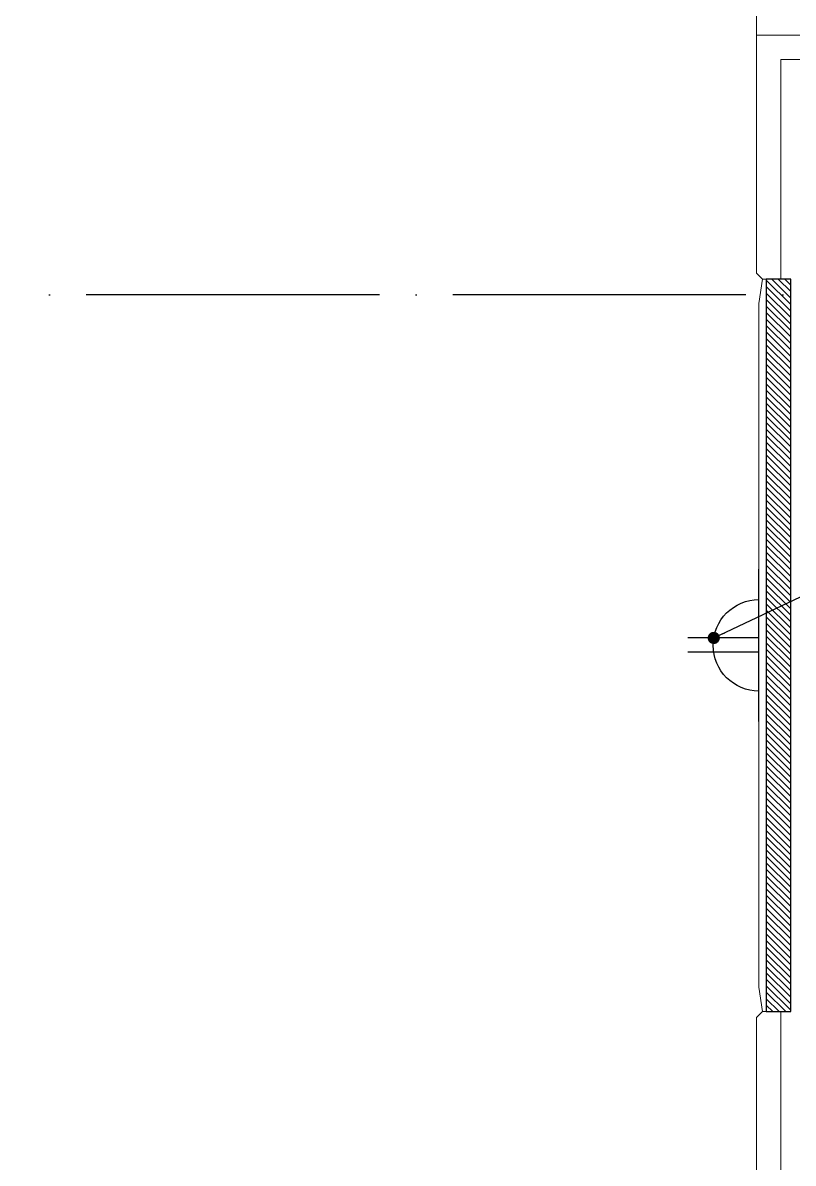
# Model space of a CAD drawing. Header units: inches. Extents: x 258415 to 640093, y 441672 to 945769.
# Drawn here: x 311805 to 312435, y 469315 to 470249 of the extents above; entities that cross this region are included whole.
import ezdxf

# ---------------------------------------------------------------- set-up
doc = ezdxf.new("R2010")
doc.units = ezdxf.units.IN
doc.header["$MEASUREMENT"] = 0
doc.linetypes.add('ACAD_ISO04W100', pattern=[30, 24, -3, 0, -3])
doc.linetypes.add('HIDDEN', pattern=[0.375, 0.25, -0.125])
for name, color, linetype, lineweight in [('CQ Marble', 6, 'Continuous', 0), ('CQ Mirror-Glass', 4, 'Continuous', 0), ('CQ wooh hatch', 8, 'HIDDEN', 18)]:
    doc.layers.add(name, color=color, linetype=linetype, lineweight=lineweight)
for name, color, linetype in [('CQ Wood Section', 60, 'Continuous'), ('CQ_callout', 34, 'Continuous'), ('ELECTRICAL', 10, 'Continuous'), ('grab bar', 7, 'Continuous'), ('Layer1', 1, 'Continuous')]:
    doc.layers.add(name, color=color, linetype=linetype)
doc.styles.get("Standard").update_dxf_attribs({"font": 'arial.ttf'})
doc.dimstyles.get("Standard").update_dxf_attribs({"dimtxt": 0.18, "dimasz": 0.18, "dimexe": 0.18, "dimexo": 0.0625, "dimgap": 0.09, "dimtad": 0, "dimtih": 1, "dimtoh": 1, "dimdec": 4, "dimzin": 0, "dimdsep": 46, "dimtxsty": 'Standard', "dimcen": 0.09, "dimadec": 0, "dimazin": 0, "dimtfac": 1, "dimtdec": 4, "dimtofl": 0, "dimtmove": 0, "dimatfit": 3, "dimfxl": 1, "dimtolj": 1, "dimtzin": 0, "dimarcsym": 0})

# ---------------------------------------------------------------- blocks, each defined once
blk = doc.blocks.new('ff-12 marble')
at = {"layer": 'CQ Marble'}
for p, q in [((312405.44, 471079.09, 0), (312405.44, 470239.09, 0)), ((312405.44, 470044.09, 0), (312410.44, 470039.09, 0)), ((312410.44, 470039.09, 0), (312425.44, 470039.09, 0)), ((312405.44, 469434.09, 0), (312410.44, 469439.09, 0)), ((312410.44, 469439.09, 0), (312425.44, 469439.09, 0))]:
    blk.add_line(p, q, dxfattribs=at)
at = {"layer": 'CQ Marble', "elevation": 0}
for points in [[(312535.44, 470239.09), (312405.44, 470239.09), (312405.44, 470044.09)], [(312535.44, 470219.09), (312425.44, 470219.09), (312425.44, 470039.09)], [(312405.44, 469434.09), (312405.44, 467944.11), (312105.01, 467944.11), (312105.01, 467744.09), (311312.49, 467744.09), (311312.49, 467944.11), (311011.99, 467944.11), (311011.99, 469644.09), (310851.99, 469644.09), (310851.99, 467944.11)], [(312425.44, 469439.09), (312425.44, 467924.11), (312125.01, 467924.11), (312125.01, 467724.09), (311292.49, 467724.09), (311292.49, 467924.11), (310991.99, 467924.11), (310991.99, 469624.09), (310871.99, 469624.09), (310871.99, 467944.11)]]:
    blk.add_lwpolyline(points, dxfattribs=at)
blk = doc.blocks.new('2 gong outlet')
at = {"layer": 'ELECTRICAL'}
for p, q in [((-27969.9, 39017.2), (-27969.9, 39133.5)), ((-27946.5, 39017.2), (-27946.5, 39133.5)), ((-27832.8, 39017.2), (-28082.8, 39017.2))]:
    blk.add_line(p, q, dxfattribs=at)
blk.add_arc((-27957.8, 39017.2), 75, 0, 180, dxfattribs=at)

msp = doc.modelspace()

# ---------------------------------------------------------------- hatches: boundary and pattern name
at = {"layer": 'CQ wooh hatch', "linetype": 'ByBlock'}
h = msp.add_hatch(dxfattribs=at)
h.set_pattern_fill('ANSI31', color=256, scale=30, angle=-270)
h.set_pattern_definition([(135, (748262.5524, 974459.0723), (-2.65165043, -2.65165043), [])])
h.paths.add_polyline_path([(312433.436, 470039.03), (312413.436, 470039.03), (312413.436, 469439.03), (312433.436, 469439.03)])

# ---------------------------------------------------------------- linework, layer by layer
at = {"layer": 'CQ Mirror-Glass', "elevation": 0}
msp.add_lwpolyline([(312407.439, 470019.116), (312407.436, 469459.052, 0.0372397), (312407.439, 469459.007), (312410.436, 469439.03), (312413.436, 469439.03), (312413.436, 470039.094), (312413.436, 470039.094), (312410.436, 470039.094), (312407.439, 470019.116, 0.0372397), (312407.436, 470019.072)], format="xyb", close=True, dxfattribs=at)
at = {"layer": 'CQ Wood Section', "elevation": 0}
msp.add_lwpolyline([(312413.436, 469439.03), (312433.436, 469439.03), (312433.436, 470039.102), (312413.436, 470039.102)], close=True, dxfattribs=at)
at = {"layer": 'Layer1', "linetype": 'ACAD_ISO04W100', "ltscale": 10}
msp.add_line((313297.061, 470026.263), (308536.513, 470026.263), dxfattribs=at)

# ---------------------------------------------------------------- block references
at = {"layer": 'ELECTRICAL', "xscale": -0.4999999999999999, "yscale": 0.4999999999999999, "zscale": 0.4999999999999999, "rotation": 90}
msp.add_blockref('2 gong outlet', (331916.028, 455760.204, 0), dxfattribs=at)
at = {"layer": 'grab bar'}
msp.add_blockref('ff-12 marble', (0, 0), dxfattribs=at)

# ---------------------------------------------------------------- leaders
at = {"layer": 'CQ_callout'}
for points in [[(312370.43, 469745.153), (313194.38, 470136.841), (314046.088, 470136.841)], [(312291.192, 469164.204), (313194.38, 469814.315), (314046.088, 469814.315)], [(312346.222, 468878.455), (313194.38, 469487.542), (314046.088, 469487.542)]]:
    msp.add_leader(points, dimstyle='Standard', override={"dimasz": 10, "dimldrblk": 'Dot', "dimfxl": 0.1, "dimarcsym": 2}, dxfattribs=at)

doc.saveas('drawing.dxf')
